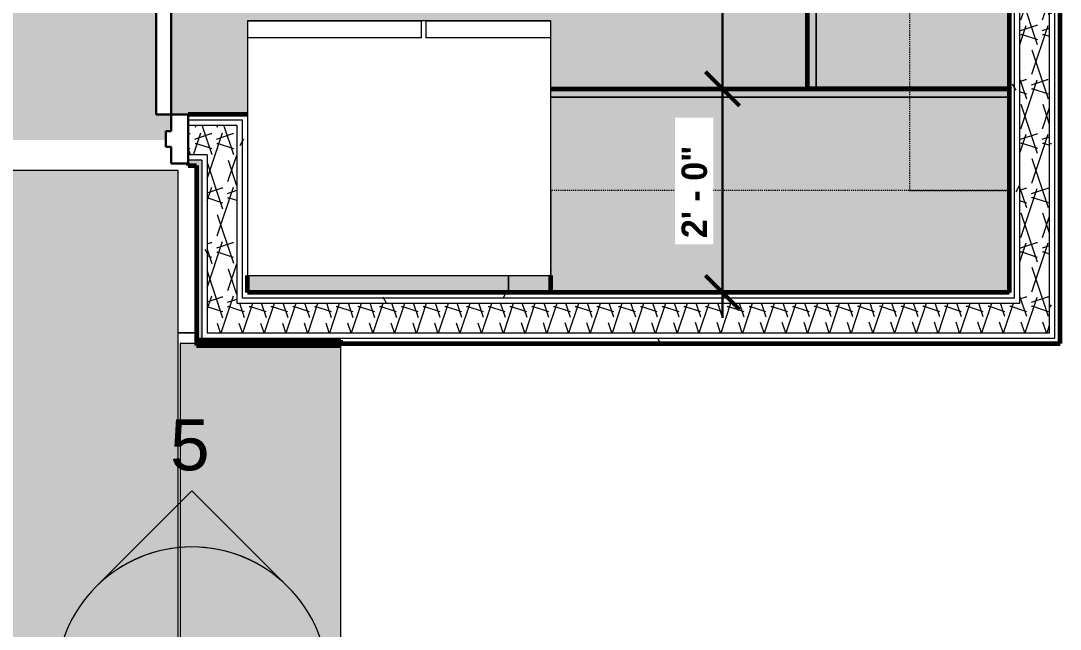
# Model space of a CAD drawing. Header units: inches. Extents: x -4105 to -1989, y 10980 to 12341.
# Drawn here: x -2757.4 to -2634.9, y 11683 to 11754.6 of the extents above; entities that cross this region are included whole.
import ezdxf

# ---------------------------------------------------------------- set-up
doc = ezdxf.new("R2010")
doc.units = ezdxf.units.IN
doc.header["$MEASUREMENT"] = 0
doc.linetypes.add('Dash', pattern=[0.25, 0.125, -0.125])
for name, color, linetype, lineweight in [('0-1', 7, 'Continuous', 5), ('0-2', 7, 'Continuous', 9), ('A-ANNO-DIMS-1', 211, 'Continuous', 30), ('A-ANNO-DIMS-64', 211, 'Continuous', 9), ('A-AREA-PATT-4', 41, 'Continuous', 9), ('A-DOOR', 31, 'Continuous', 18), ('A-DOOR-1', 31, 'Continuous', 9), ('A-DOOR-2', 31, 'Continuous', 30), ('A-DOOR-FRAM', 31, 'Continuous', 30), ('A-FLOR', 192, 'Continuous', 18), ('A-FLOR-1', 250, 'Continuous', 18), ('A-FLOR-2', 192, 'Continuous', 5), ('A-WALL', 113, 'Continuous', 18), ('A-WALL-PATT-1', 111, 'Continuous', 9), ('G-ANNO-SYMB-1', 111, 'Continuous', 9), ('I-WALL', 2, 'Continuous', 18), ('I-WALL-1', 2, 'Continuous', 5), ('I-WALL-2', 2, 'Continuous', 60), ('Q-CASE', 31, 'Continuous', 9), ('Q-CASE-1', 31, 'Continuous', 60), ('Q-CASE-HDLN', 31, 'Dash', 9), ('Q-SPCQ', 91, 'Continuous', 9)]:
    doc.layers.add(name, color=color, linetype=linetype, lineweight=lineweight)
doc.styles.add('Arial_1', font='arial.ttf', dxfattribs={"height": 6})
doc.styles.add('Century Gothic_B', font='GOTHICB.TTF', dxfattribs={"height": 3})
doc.dimstyles.new('OD_-_HS_-__1__Tol__', dxfattribs={"dimscale": 12, "dimtxt": 3.132505, "dimasz": 0.333333, "dimexe": 0.25, "dimexo": 0.166667, "dimgap": 0.083333, "dimtad": 1, "dimdec": 0, "dimzin": 3, "dimdsep": 46, "dimlunit": 4, "dimtxsty": 'Century Gothic_B', "dimblk1": 'OBLIQUE', "dimblk2": 'OBLIQUE', "dimsah": 1, "dimcen": 0.09, "dimdle": 0.25, "dimazin": 0, "dimtfac": 1, "dimtdec": 4, "dimtix": 1, "dimtmove": 0, "dimatfit": 3, "dimfxl": 1, "dimtvp": 1, "dimtfill": 1, "dimfrac": 2, "dimtolj": 1, "dimtzin": 0, "dimlwd": 30, "dimlwe": 30, "dimarcsym": 2})
pattern_1 = [(0, (0, 0), (20.48, 5.12), [0.845, -14.515, 0.845, -14.515, -81.92]), (0, (0, 0), (20.48, 5.12), [-30.72, 0.845, -29.875, 0.845, -14.515, -35.84]), (0, (0, 0), (20.48, 5.12), [-76.8, 0.845, -9.395, 0.845, -24.755]), (120, (7.68, 2.56), (-14.67405, 15.1762003), [0.845, -14.515, 0.845, -14.515, -81.92]), (120, (7.68, 2.56), (-14.67405, 15.1762003), [-30.72, 0.845, -29.875, 0.845, -14.515, -35.84]), (120, (7.68, 2.56), (-14.67405, 15.1762003), [-76.8, 0.845, -9.395, 0.845, -24.755]), (240, (10.24, 12.8), (-5.80595, -20.2962003), [0.845, -14.515, 0.845, -14.515, -81.92]), (240, (10.24, 12.8), (-5.80595, -20.2962003), [-30.72, 0.845, -29.875, 0.845, -14.515, -35.84]), (240, (10.24, 12.8), (-5.80595, -20.2962003), [-76.8, 0.845, -9.395, 0.845, -24.755])]
pattern_2 = [(161.57, (0.32, 0.32), (-2.560496185, -0.000537386), [0, -18.214, 2.022, 0]), (18.43, (-0.32, 0.32), (-2.560496185, 0.000537386), [0, -18.214, 2.022, 0]), (108.43, (0.32, 0.32), (1.27922091, -6.400876726), [6.07, -14.166]), (71.57, (-0.32, 0.32), (1.27922091, 6.400876726), [6.07, -14.166])]

# ---------------------------------------------------------------- blocks, each defined once
blk = doc.blocks.new('Refrigerator_-_Side-by-Side_6047 - 36_ X 30_-V8-ENLARGED FLOOR PLAN - 2ND FLOOR PLAN - EAST')
at = {"layer": 'Q-SPCQ'}
for p, q in [((17.87, 14.42), (-17.88, 14.42)), ((-17.88, 14.42), (-17.88, -15.58)), ((17.87, -15.58), (17.87, 14.42)), ((-17.88, -13.58), (-3.13, -13.58)), ((-17.88, -13.58), (-17.88, -15.58)), ((-3.13, -15.58), (-3.13, -13.58)), ((-2.63, -13.58), (17.87, -13.58)), ((-2.63, -13.58), (-2.63, -15.58)), ((17.87, -15.58), (17.87, -13.58)), ((-17.88, -15.58), (17.87, -15.58)), ((-3.13, -15.58), (-17.88, -15.58)), ((17.87, -15.58), (-2.63, -15.58))]:
    blk.add_line(p, q, dxfattribs=at)
blk = doc.blocks.new('OD_CW_Base Cabinet - OD_CW_Base Cabinet-V13-ENLARGED FLOOR PLAN - 2ND FLOOR PLAN - EAST')
at = {"layer": 'Q-CASE'}
h = blk.add_hatch(color=256, dxfattribs=at)
h.paths.add_polyline_path([(0.74, -0.12), (0.74, -1), (15.27, -1), (15.27, 0), (0.74, 0)], flags=0)
h.paths.add_polyline_path([(39.27, -0.12), (39.27, -1), (70.36, -1), (70.36, 0), (39.27, 0)], flags=0)
blk.add_hatch(color=256, dxfattribs=at).paths.add_polyline_path([(0.74, -23.62), (0.74, -23.78), (70.36, -23.78), (70.36, -1), (39.27, -1), (39.27, -23.62), (15.27, -23.62), (15.27, -1), (0.74, -1)], flags=0)
for p, q in [((0.74, -1), (0.74, 0)), ((0.74, 0), (15.27, 0)), ((15.27, -1), (0.74, -1)), ((0.74, -23.78), (0.74, -1)), ((0.74, -1), (15.27, -1)), ((39.27, 0), (70.36, 0)), ((70.36, -1), (39.27, -1)), ((39.27, -1), (70.36, -1)), ((70.36, 0), (70.36, -1)), ((70.36, -1), (70.36, -23.78))]:
    blk.add_line(p, q, dxfattribs=at)
at = {"layer": 'Q-CASE-1'}
for p, q in [((0.74, -23.78), (0.74, 0)), ((0.74, 0), (15.27, 0)), ((39.27, 0), (70.36, 0)), ((70.36, 0), (70.36, -23.78))]:
    blk.add_line(p, q, dxfattribs=at)
blk = doc.blocks.new('OD_CW_Base Cabinet - OD_CW_Base Cabinet-V14-ENLARGED FLOOR PLAN - 2ND FLOOR PLAN - EAST')
at = {"layer": 'Q-CASE'}
for points in [[(31.11, -1), (54.76, -1), (54.76, 0), (0.74, 0), (0.74, -1), (30.99, -1)], [(0.74, -24), (54.76, -24), (54.76, -1), (0.74, -1), (0.74, -22)]]:
    blk.add_hatch(color=256, dxfattribs=at).paths.add_polyline_path(points, flags=0)
for p, q in [((0.74, 0), (54.76, 0)), ((54.76, -1), (0.74, -1)), ((0.74, -1), (54.76, -1)), ((0.74, -24), (0.74, -22))]:
    blk.add_line(p, q, dxfattribs=at)
at = {"layer": 'Q-CASE-1'}
for p, q in [((0.74, 0), (54.76, 0)), ((0.74, -24), (0.74, -22))]:
    blk.add_line(p, q, dxfattribs=at)
blk = doc.blocks.new('OD_CW_Upper Cabinet - OD_CW_Upper Cabinet-1916694-ENLARGED FLOOR PLAN - 2ND FLOOR PLAN - EAST')
at = {"layer": 'Q-CASE-HDLN'}
for p, q in [((118.36, 24), (0.74, 24)), ((0.74, 24), (0.74, 12)), ((118.36, 12), (118.36, 24)), ((0.74, 12), (118.36, 12))]:
    blk.add_line(p, q, dxfattribs=at)
blk = doc.blocks.new('OD_CW_Upper Cabinet - OD_CW_Upper Cabinet-1916695-ENLARGED FLOOR PLAN - 2ND FLOOR PLAN - EAST')
at = {"layer": 'Q-CASE-HDLN'}
for p, q in [((54.99, 24), (0.74, 24)), ((0.74, 24), (0.74, 12)), ((54.99, 12), (54.99, 24)), ((0.74, 12), (54.99, 12))]:
    blk.add_line(p, q, dxfattribs=at)
blk = doc.blocks.new('DIMBLOCK101-ENLARGED FLOOR PLAN - 2ND FLOOR PLAN - EAST')
at = {"layer": 'A-ANNO-DIMS-64', "lineweight": 50, "transparency": 16777216}
for p, q in [((-2674.71, 11746.64), (-2676.71, 11748.64)), ((-2674.71, 11746.64), (-2672.71, 11744.64)), ((-2674.71, 11722.64), (-2676.71, 11724.64)), ((-2674.71, 11722.64), (-2672.71, 11720.64))]:
    blk.add_line(p, q, dxfattribs=at)
at = {"layer": 'A-ANNO-DIMS-64', "lineweight": 30, "transparency": 16777216}
for p, q in [((-2675.54, 11746.64), (-2671.71, 11746.64)), ((-2674.71, 11746.64), (-2675.54, 11746.64)), ((-2674.71, 11719.64), (-2674.71, 11746.64)), ((-2675.54, 11722.64), (-2671.71, 11722.64)), ((-2674.71, 11722.64), (-2675.54, 11722.64))]:
    blk.add_line(p, q, dxfattribs=at)
at = {"layer": 'A-ANNO-DIMS-64', "color": 0, "lineweight": 30, "transparency": 16777216, "insert": (-2679.55, 11729.05), "char_height": 3, "width": 13.425, "attachment_point": 1, "rotation": 90, "line_spacing_factor": 0.984502, "style": 'Century Gothic_B', "bg_fill": 3, "box_fill_scale": 1.25, "bg_fill_color": 256, "bg_fill_true_color": 13158600, "bg_fill_transparency": 0}
blk.add_mtext('2\' - 0"', dxfattribs=at)
blk = doc.blocks.new('_Oblique')
at = {"color": 0, "linetype": 'ByBlock', "lineweight": -2}
blk.add_line((-0.5, -0.5), (0.5, 0.5), dxfattribs=at)
blk = doc.blocks.new('DIMBLOCK102-ENLARGED FLOOR PLAN - 2ND FLOOR PLAN - EAST')
at = {"layer": 'A-ANNO-DIMS-64', "lineweight": 50, "transparency": 16777216}
for p, q in [((-2674.71, 11816.26), (-2676.71, 11818.26)), ((-2674.71, 11816.26), (-2672.71, 11814.26)), ((-2674.71, 11746.64), (-2676.71, 11748.64)), ((-2674.71, 11746.64), (-2672.71, 11744.64))]:
    blk.add_line(p, q, dxfattribs=at)
at = {"layer": 'A-ANNO-DIMS-64', "lineweight": 30, "transparency": 16777216}
for p, q in [((-2675.54, 11816.26), (-2671.71, 11816.26)), ((-2674.71, 11816.26), (-2675.54, 11816.26)), ((-2674.71, 11746.64), (-2674.71, 11816.26)), ((-2675.54, 11746.64), (-2671.71, 11746.64)), ((-2674.71, 11746.64), (-2675.54, 11746.64))]:
    blk.add_line(p, q, dxfattribs=at)
at = {"layer": 'A-ANNO-DIMS-64', "color": 0, "lineweight": 30, "transparency": 16777216, "insert": (-2679.55, 11774.69), "char_height": 3, "width": 16.2294, "attachment_point": 1, "rotation": 90, "line_spacing_factor": 0.984502, "style": 'Century Gothic_B', "bg_fill": 3, "box_fill_scale": 1.25, "bg_fill_color": 256, "bg_fill_true_color": 13158600, "bg_fill_transparency": 0}
blk.add_mtext('5\' - 10"', dxfattribs=at)
blk = doc.blocks.new('CTR - 1st Phase - Shell_rvt-1-ENLARGED FLOOR PLAN - 2ND FLOOR PLAN - EAST')
at = {"layer": 'A-FLOR-1'}
for p, q in [((-2699.95, 11722.64), (-2699.95, 11724.64)), ((-2699.95, 11724.64), (-2699.95, 11722.64)), ((-2738.88, 11717.89), (-2736.7, 11717.89)), ((-2736.7, 11717.89), (-2738.88, 11717.89))]:
    blk.add_line(p, q, dxfattribs=at)
blk = doc.blocks.new('HOLLOW METAL - UNIT DOOR-2058696-ENLARGED FLOOR PLAN - 2ND FLOOR PLAN - EAST')
at = {"layer": 'A-DOOR-1'}
blk.add_arc((18, 3.25), 36, 90, 180, dxfattribs=at)
at = {"layer": 'A-DOOR-2'}
for p, q in [((18, 39.25), (16.25, 39.25)), ((16.25, 39.25), (16.25, 3.25)), ((18, 3.25), (18, 39.25)), ((16.25, 3.25), (18, 3.25))]:
    blk.add_line(p, q, dxfattribs=at)
at = {"layer": 'A-DOOR-FRAM'}
for p, q in [((-18, 3.25), (-20, 3.25)), ((-20, 3.25), (-20, -2.5)), ((-18, 1.3125), (-18, 3.25)), ((18, 3.25), (18, 1.3125)), ((20, 3.25), (18, 3.25)), ((20, -2.5), (20, 3.25)), ((-17.375, 1.3125), (-18, 1.3125)), ((-17.375, -0.5625), (-17.375, 1.3125)), ((18, 1.3125), (17.375, 1.3125)), ((17.375, 1.3125), (17.375, -0.5625)), ((-18, -2.5), (-18, -0.5625)), ((-18, -0.5625), (-17.375, -0.5625)), ((17.375, -0.5625), (18, -0.5625)), ((18, -0.5625), (18, -2.5)), ((-20, -2.5), (-18, -2.5)), ((18, -2.5), (20, -2.5))]:
    blk.add_line(p, q, dxfattribs=at)
blk = doc.blocks.new('Elevation - Filled Arrow-152140-ENLARGED FLOOR PLAN - 2ND FLOOR PLAN - EAST')
at = {"layer": 'G-ANNO-SYMB-1'}
for start, end in [(360, 180), (180, 360)]:
    blk.add_arc((0, 0), 0.25, start, end, dxfattribs=at)
blk = doc.blocks.new('Elevation - Filled Arrow-151867-ENLARGED FLOOR PLAN - 2ND FLOOR PLAN - EAST')
at = {"layer": 'G-ANNO-SYMB-1'}
for p, q in [((0, 0.3536), (-0.1768, 0.1768)), ((0.1768, 0.1768), (0, 0.3536))]:
    blk.add_line(p, q, dxfattribs=at)
blk.add_arc((0, 0), 0.25, 45, 135, dxfattribs=at)
blk = doc.blocks.new('CTR - 1st Phase - Unit Layouts_rvt-1-ENLARGED FLOOR PLAN - 2ND FLOOR PLAN - EAST')
at = {"layer": '0-2'}
for name, p, rotation in [('OD_CW_Upper Cabinet - OD_CW_Upper Cabinet-1916694-ENLARGED FLOOR PLAN - 2ND FLOOR PLAN - EAST', (-2664.7, 11853), 270.000000000029), ('OD_CW_Base Cabinet - OD_CW_Base Cabinet-V13-ENLARGED FLOOR PLAN - 2ND FLOOR PLAN - EAST', (-2664.7, 11745.9), 90.00000000002773), ('Refrigerator_-_Side-by-Side_6047 - 36_ X 30_-V8-ENLARGED FLOOR PLAN - 2ND FLOOR PLAN - EAST', (-2712.82, 11739.06), 180), ('OD_CW_Upper Cabinet - OD_CW_Upper Cabinet-1916695-ENLARGED FLOOR PLAN - 2ND FLOOR PLAN - EAST', (-2639.96, 11746.64), 180)]:
    blk.add_blockref(name, p, dxfattribs=dict(at, rotation=rotation))
blk.add_blockref('OD_CW_Base Cabinet - OD_CW_Base Cabinet-V14-ENLARGED FLOOR PLAN - 2ND FLOOR PLAN - EAST', (-2695.69, 11746.64), dxfattribs=at)
at = {"layer": 'A-ANNO-DIMS-1'}
dim = blk.add_linear_dim(base=(-2674.71, 11746.64), p1=(-2677.54, 11722.64), p2=(-2677.54, 11746.64), angle=90, dimstyle='OD_-_HS_-__1__Tol__', override={"dimpost": '<>', "dimfxl": 24}, dxfattribs=at)
dim.commit()
dim.dimension.update_dxf_attribs({"geometry": 'DIMBLOCK101-ENLARGED FLOOR PLAN - 2ND FLOOR PLAN - EAST', "text_midpoint": (-2677.28, 11734.64)})
dim = blk.add_linear_dim(base=(-2674.71, 11816.26), p1=(-2677.54, 11746.64), p2=(-2677.54, 11816.26), angle=90, dimstyle='OD_-_HS_-__1__Tol__', override={"dimpost": '<>', "dimfxl": 69.625}, dxfattribs=at)
dim.commit()
dim.dimension.update_dxf_attribs({"geometry": 'DIMBLOCK102-ENLARGED FLOOR PLAN - 2ND FLOOR PLAN - EAST', "text_midpoint": (-2677.28, 11781.45)})

msp = doc.modelspace()

# ---------------------------------------------------------------- block references
at = {"layer": '0-1'}
msp.add_blockref('CTR - 1st Phase - Unit Layouts_rvt-1-ENLARGED FLOOR PLAN - 2ND FLOOR PLAN - EAST', (0, 0), dxfattribs=at)

# ---------------------------------------------------------------- next in the draw order: hatches: boundary and pattern name
at = {"layer": 'A-AREA-PATT-4'}
h = msp.add_hatch(color=256, dxfattribs=at)
h.paths.add_polyline_path([(-2725.64, 11722.64), (-2694.95, 11722.64), (-2694.95, 11724.64), (-2730.7, 11724.64), (-2730.7, 11722.64)], flags=0)
h.paths.add_polyline_path([(-2806.12, 11757.01), (-2807.87, 11757.01), (-2807.87, 11785.01), (-2806.12, 11785.01)], flags=0)
h.paths.add_polyline_path([(-2739.7, 11743.59), (-2741.45, 11743.59), (-2741.45, 11779.59), (-2739.7, 11779.59), (-2739.7, 11747.39)], flags=0)
h.paths.add_polyline_path([(-2869.26, 11722.64), (-2869.26, 11779.64), (-2864.51, 11779.64), (-2864.51, 11757.01), (-2862.12, 11757.01), (-2862.12, 11755.26), (-2861.5, 11755.26), (-2861.5, 11753.26), (-2862.12, 11753.26), (-2862.12, 11752.14), (-2864.12, 11752.14), (-2864.12, 11752.26), (-2864.51, 11752.26), (-2864.51, 11722.64), (-2803.9, 11722.64), (-2803.9, 11742.34), (-2804.12, 11742.34), (-2804.12, 11752.14), (-2806.12, 11752.14), (-2806.12, 11753.26), (-2806.75, 11753.26), (-2806.75, 11755.26), (-2806.12, 11755.26), (-2806.12, 11757.01), (-2799.37, 11757.01), (-2799.37, 11743.59), (-2775.7, 11743.59), (-2775.7, 11741.65), (-2775.07, 11741.65), (-2775.07, 11740.59), (-2740.32, 11740.59), (-2740.32, 11741.65), (-2739.7, 11741.65), (-2739.7, 11743.59), (-2730.7, 11743.59), (-2730.7, 11754.64), (-2694.95, 11754.64), (-2694.95, 11746.64), (-2664.7, 11746.64), (-2664.7, 11761.17), (-2665.07, 11761.17), (-2665.07, 11785.17), (-2664.7, 11785.17), (-2664.7, 11816.26), (-2722.7, 11816.26), (-2722.72, 11814.78), (-2722.76, 11814.7), (-2722.9, 11814.64), (-2723.79, 11814.62), (-2723.79, 11814.39), (-2726.41, 11814.39), (-2726.41, 11814.14), (-2727.01, 11814.14), (-2727.01, 11814.39), (-2727.6, 11814.39), (-2727.6, 11814.14), (-2728.19, 11814.14), (-2728.19, 11814.39), (-2728.78, 11814.39), (-2728.78, 11814.14), (-2729.37, 11814.14), (-2729.37, 11814.39), (-2729.96, 11814.39), (-2729.96, 11814.14), (-2730.55, 11814.14), (-2730.55, 11814.39), (-2739.91, 11814.39), (-2739.91, 11814.14), (-2741.87, 11814.14), (-2741.87, 11814.39), (-2745.61, 11814.39), (-2745.61, 11814.64), (-2746.55, 11814.65), (-2746.64, 11814.7), (-2746.7, 11814.84), (-2746.7, 11816.26), (-2749.3, 11816.26), (-2749.3, 11852.26), (-2741.75, 11852.26), (-2741.75, 11859.34), (-2725.25, 11859.34), (-2725.25, 11852.26), (-2712.63, 11852.26), (-2712.63, 11859.34), (-2696.13, 11859.34), (-2696.13, 11852.26), (-2682.51, 11852.26), (-2682.51, 11859.34), (-2666.01, 11859.34), (-2666.01, 11852.26), (-2640.7, 11852.26), (-2640.7, 11965.7), (-2656.82, 11965.7), (-2656.82, 11966.36), (-2656.85, 11966.39), (-2656.85, 11966.85), (-2656.82, 11966.85), (-2656.82, 11982.05), (-2656.86, 11982.05), (-2656.86, 11983.04), (-2656.82, 11983.04), (-2656.82, 11983.7), (-2652.82, 11983.7), (-2652.82, 12019.7), (-2656.82, 12019.7), (-2656.82, 12020.37), (-2656.86, 12020.37), (-2656.85, 12021.36), (-2656.82, 12021.36), (-2656.82, 12036.55), (-2656.85, 12036.55), (-2656.85, 12037.04), (-2656.82, 12037.04), (-2656.82, 12037.7), (-2640.7, 12037.7), (-2640.7, 12076.46), (-2641.6, 12077.19), (-2646.55, 12077.19), (-2646.55, 12109.71), (-2801.12, 12109.71), (-2801.12, 11923.54), (-2805.87, 11923.54), (-2805.87, 12077.44), (-2806.44, 12077.44), (-2806.44, 12082.19), (-2805.87, 12082.19), (-2805.87, 12109.71), (-2827.74, 12109.71), (-2827.74, 12082.19), (-2826.44, 12082.19), (-2826.44, 12077.44), (-2833.87, 12077.44), (-2833.87, 12082.19), (-2832.49, 12082.19), (-2832.49, 12109.71), (-2865.89, 12109.71), (-2865.89, 12082.19), (-2863.87, 12082.19), (-2863.87, 12077.44), (-2870.64, 12077.44), (-2870.64, 12109.71), (-2932.52, 12109.71), (-2932.52, 11855.79), (-2904.77, 11855.79), (-2904.77, 11851.04), (-2908.52, 11851.04), (-2908.52, 11792.64), (-2932.52, 11792.64), (-2932.52, 11784.62), (-2924.8, 11784.62), (-2923.83, 11784.49), (-2922.93, 11784.12), (-2922.16, 11783.52), (-2921.57, 11782.75), (-2921.2, 11781.85), (-2921.07, 11780.81), (-2921.07, 11779.5), (-2918.05, 11779.85), (-2917.05, 11781.04), (-2916.05, 11781.61), (-2915.05, 11781.88), (-2914.04, 11782.05), (-2913.05, 11782.14), (-2911.06, 11781.97), (-2908.85, 11781.35), (-2907.05, 11780.7), (-2905.05, 11779.77), (-2903.05, 11778.38), (-2902.05, 11777.38), (-2901.55, 11776.51), (-2901.05, 11775.14), (-2901.05, 11774.14), (-2901.55, 11772.77), (-2902.05, 11771.9), (-2903.05, 11770.9), (-2905.05, 11769.51), (-2907.05, 11768.58), (-2909.05, 11767.85), (-2911.06, 11767.31), (-2913.05, 11767.14), (-2914.04, 11767.23), (-2915.05, 11767.4), (-2916.05, 11767.67), (-2917.05, 11768.24), (-2918.05, 11769.43), (-2921.07, 11769.78), (-2921.07, 11768.39), (-2921.2, 11767.42), (-2921.57, 11766.53), (-2922.16, 11765.75), (-2922.93, 11765.16), (-2923.83, 11764.79), (-2924.8, 11764.66), (-2932.52, 11764.66), (-2932.52, 11758.64), (-2930.39, 11758.64), (-2930.39, 11753.89), (-2932.52, 11753.89), (-2932.52, 11722.64), (-2910.01, 11722.64), (-2910.01, 11753.89), (-2910.39, 11753.89), (-2910.39, 11758.64), (-2905.26, 11758.64), (-2905.26, 11722.64), (-2878.31, 11722.64)], flags=0)
h.paths.add_polyline_path([(-2847.78, 11724.68), (-2863.32, 11724.68), (-2863.32, 11750.68), (-2838.32, 11750.68), (-2838.32, 11724.68)], flags=0)
h.paths.add_polyline_path([(-2862.12, 11757.01), (-2862.12, 11785.01), (-2860.37, 11785.01), (-2860.37, 11757.01), (-2861, 11757.01)], flags=0)
h.paths.add_polyline_path([(-2869.26, 11811.64), (-2869.26, 11851.04), (-2870.77, 11851.04), (-2870.77, 11855.79), (-2869.26, 11855.79), (-2869.26, 11884.54), (-2860.14, 11884.54), (-2860.14, 11885.29), (-2857.64, 11885.29), (-2857.64, 11884.54), (-2857.39, 11884.54), (-2857.39, 11881.16), (-2837.39, 11881.16), (-2837.39, 11882.54), (-2815.39, 11882.54), (-2815.39, 11884.54), (-2815.14, 11884.54), (-2815.14, 11885.29), (-2812.64, 11885.29), (-2812.64, 11884.54), (-2805.87, 11884.54), (-2805.87, 11887.54), (-2801.12, 11887.54), (-2801.12, 11822.29), (-2812.64, 11822.29), (-2812.64, 11821.54), (-2815.14, 11821.54), (-2815.14, 11822.29), (-2815.39, 11822.29), (-2815.39, 11824.29), (-2837.39, 11824.29), (-2837.39, 11825.66), (-2857.39, 11825.66), (-2857.39, 11822.29), (-2857.64, 11822.29), (-2857.64, 11821.54), (-2860.14, 11821.54), (-2860.14, 11822.29), (-2864.51, 11822.29), (-2864.51, 11811.64), (-2868.64, 11811.64)], flags=0)
h.paths.add_polyline_path([(-2815.39, 11825.66), (-2815.39, 11827.04), (-2815.14, 11827.04), (-2815.14, 11827.79), (-2812.64, 11827.79), (-2812.64, 11827.04), (-2805.87, 11827.04), (-2805.87, 11851.04), (-2864.51, 11851.04), (-2864.51, 11827.04), (-2860.14, 11827.04), (-2860.14, 11827.79), (-2857.64, 11827.79), (-2857.64, 11827.04), (-2835.39, 11827.04), (-2835.39, 11825.66), (-2831.56, 11825.66)], flags=0)
h.paths.add_polyline_path([(-2829.87, 11855.79), (-2805.87, 11855.79), (-2805.87, 11879.79), (-2812.64, 11879.79), (-2812.64, 11879.04), (-2815.14, 11879.04), (-2815.14, 11879.79), (-2815.39, 11879.79), (-2815.39, 11881.16), (-2835.39, 11881.16), (-2835.39, 11879.79), (-2857.64, 11879.79), (-2857.64, 11879.04), (-2860.14, 11879.04), (-2860.14, 11879.79), (-2864.51, 11879.79), (-2864.51, 11855.79), (-2842.41, 11855.79)], flags=0)
h.paths.add_polyline_path([(-2701.77, 11911.19), (-2701.77, 11946.19), (-2695.77, 11946.19), (-2695.77, 11947.19), (-2659.77, 11947.19), (-2659.77, 11946.19), (-2653.77, 11946.19), (-2653.77, 11911.19), (-2700.32, 11911.19)], flags=0)
h.paths.add_polyline_path([(-2912.59, 11952.73), (-2930.59, 11952.73), (-2930.59, 11970.73), (-2912.59, 11970.73), (-2912.59, 11970.44)], flags=0)
h.paths.add_polyline_path([(-2706.1, 11956.19), (-2741.1, 11956.19), (-2741.1, 12040.19), (-2706.1, 12040.19), (-2706.1, 12034.19), (-2705.1, 12034.19), (-2705.1, 11962.19), (-2706.1, 11962.19)], flags=0)
h.paths.add_polyline_path([(-2931.09, 11972.66), (-2931.09, 12050.66), (-2851.09, 12050.66), (-2851.09, 11972.66), (-2930.59, 11972.66)], flags=0)
h.paths.add_polyline_path([(-2660.37, 12049.19), (-2695.77, 12049.19), (-2695.77, 12050.19), (-2701.77, 12050.19), (-2701.77, 12085.19), (-2653.77, 12085.19), (-2653.77, 12050.19), (-2659.77, 12050.19), (-2659.77, 12049.19)], flags=0)
h.paths.add_polyline_path([(-2914.09, 12054.66), (-2930.59, 12054.66), (-2930.59, 12072.66), (-2912.59, 12072.66), (-2912.59, 12054.66)], flags=0)
h.paths.add_polyline_path([(-2853.55, 12082.69), (-2853.62, 12082.69), (-2853.62, 12083.19), (-2863.12, 12083.19), (-2863.12, 12108.44), (-2835.12, 12108.44), (-2835.12, 12083.19), (-2836.12, 12083.19), (-2836.14, 12082.69), (-2836.87, 12082.69), (-2836.87, 12083.19), (-2853.12, 12083.19), (-2853.13, 12082.69), (-2853.5, 12082.69)], flags=0)
at = {"layer": 'A-FLOR-2'}
h = msp.add_hatch(color=256, dxfattribs=at)
h.paths.add_polyline_path([(-2725.64, 11673.39), (-2719.68, 11673.39), (-2719.68, 11716.39), (-2736.7, 11716.39), (-2736.7, 11716.64), (-2738.63, 11716.64), (-2738.63, 11673.39)], flags=0)
h.paths.add_polyline_path([(-2796.23, 11673.39), (-2777.28, 11673.39), (-2777.28, 11737), (-2796.23, 11737), (-2796.23, 11717.89)], flags=0)
h.paths.add_polyline_path([(-2751.1, 11673.39), (-2738.88, 11673.39), (-2738.88, 11737), (-2777.03, 11737), (-2777.03, 11673.39)], flags=0)
at = {"layer": 'A-WALL-PATT-1'}
h = msp.add_hatch(dxfattribs=at)
h.set_pattern_fill('FP_4', color=256, style=0, pattern_type=2)
h.set_pattern_definition(pattern_2)
h.paths.add_polyline_path([(-2636.17, 11717.89), (-2636.17, 11852.94), (-2639.67, 11852.94), (-2639.67, 11717.89)], flags=0)
h = msp.add_hatch(dxfattribs=at)
h.set_pattern_fill('FP_1', color=256, style=0, pattern_type=2)
h.set_pattern_definition(pattern_1)
h.paths.add_polyline_path([(-2640.7, 11722.01), (-2640.3, 11722.01), (-2640.3, 11848.81), (-2640.92, 11848.81), (-2640.92, 11722.01)], flags=0)
h = msp.add_hatch(dxfattribs=at)
h.set_pattern_fill('FP_1', color=256, style=0, pattern_type=2)
h.set_pattern_definition(pattern_1)
h.paths.add_polyline_path([(-2639.67, 11721.39), (-2639.67, 11849.44), (-2640.3, 11849.44), (-2640.3, 11721.39)], flags=0)
h = msp.add_hatch(dxfattribs=at)
h.set_pattern_fill('FP_1', color=256, style=0, pattern_type=2)
h.set_pattern_definition(pattern_1)
h.paths.add_polyline_path([(-2635.55, 11717.26), (-2635.55, 11849.44), (-2636.17, 11849.44), (-2636.17, 11717.26)], flags=0)
h = msp.add_hatch(dxfattribs=at)
h.set_pattern_fill('FP_1', color=256, style=0, pattern_type=2)
h.set_pattern_definition(pattern_1)
h.paths.add_polyline_path([(-2634.92, 11716.64), (-2634.92, 11848.81), (-2635.55, 11848.81), (-2635.55, 11716.64)], flags=0)
h = msp.add_hatch(dxfattribs=at)
h.set_pattern_fill('FP_1', color=256, style=0, pattern_type=2)
h.set_pattern_definition(pattern_1)
h.paths.add_polyline_path([(-2731.95, 11721.39), (-2731.32, 11721.41), (-2731.32, 11742.96), (-2731.95, 11742.96), (-2731.95, 11721.44)], flags=0)
h = msp.add_hatch(dxfattribs=at)
h.set_pattern_fill('FP_1', color=256, style=0, pattern_type=2)
h.set_pattern_definition(pattern_1)
h.paths.add_polyline_path([(-2731.32, 11722.01), (-2730.7, 11722.01), (-2730.7, 11743.59), (-2731.32, 11743.59), (-2731.32, 11722.64)], flags=0)
h = msp.add_hatch(dxfattribs=at)
h.set_pattern_fill('FP_4', color=256, style=0, pattern_type=2)
h.set_pattern_definition(pattern_2)
h.paths.add_polyline_path([(-2735.45, 11738.84), (-2735.45, 11742.34), (-2737.7, 11742.34), (-2737.7, 11738.84), (-2736.07, 11738.84)], flags=0)
h.paths.add_polyline_path([(-2777.7, 11738.84), (-2777.7, 11742.34), (-2799.15, 11742.34), (-2799.15, 11738.84), (-2786.71, 11738.84)], flags=0)
h = msp.add_hatch(dxfattribs=at)
h.set_pattern_fill('FP_4', color=256, style=0, pattern_type=2)
h.set_pattern_definition(pattern_2)
h.paths.add_polyline_path([(-2735.45, 11717.89), (-2731.95, 11717.89), (-2731.95, 11742.34), (-2735.45, 11742.34), (-2735.45, 11719.27)], flags=0)
h = msp.add_hatch(dxfattribs=at)
h.set_pattern_fill('FP_1', color=256, style=0, pattern_type=2)
h.set_pattern_definition(pattern_1)
h.paths.add_polyline_path([(-2736.07, 11738.21), (-2736.07, 11738.84), (-2737.7, 11738.84), (-2737.7, 11738.21), (-2736.7, 11738.21)], flags=0)
h.paths.add_polyline_path([(-2798.52, 11738.21), (-2777.7, 11738.21), (-2777.7, 11738.84), (-2798.52, 11738.84)], flags=0)
h = msp.add_hatch(dxfattribs=at)
h.set_pattern_fill('FP_1', color=256, style=0, pattern_type=2)
h.set_pattern_definition(pattern_1)
h.paths.add_polyline_path([(-2736.07, 11717.26), (-2735.45, 11717.26), (-2735.45, 11738.84), (-2736.07, 11738.84), (-2736.07, 11717.89)], flags=0)
h = msp.add_hatch(dxfattribs=at)
h.set_pattern_fill('FP_1', color=256, style=0, pattern_type=2)
h.set_pattern_definition(pattern_1)
h.paths.add_polyline_path([(-2663.7, 11722.01), (-2640.92, 11722.01), (-2640.92, 11722.64), (-2730.7, 11722.64), (-2730.7, 11722.01), (-2664.57, 11722.01)], flags=0)
h = msp.add_hatch(dxfattribs=at)
h.set_pattern_fill('FP_4', color=256, style=0, pattern_type=2)
h.set_pattern_definition(pattern_2)
h.paths.add_polyline_path([(-2731.95, 11717.89), (-2639.67, 11717.9), (-2639.67, 11721.39), (-2731.95, 11721.38), (-2731.95, 11719.27)], flags=0)
h = msp.add_hatch(dxfattribs=at)
h.set_pattern_fill('FP_1', color=256, style=0, pattern_type=2)
h.set_pattern_definition(pattern_1)
h.paths.add_polyline_path([(-2640.3, 11721.39), (-2640.3, 11721.39), (-2640.3, 11722.01), (-2731.32, 11722.01), (-2731.32, 11721.39), (-2640.7, 11721.39)], flags=0)
h = msp.add_hatch(dxfattribs=at)
h.set_pattern_fill('FP_1', color=256, style=0, pattern_type=2)
h.set_pattern_definition(pattern_1)
h.paths.add_polyline_path([(-2639.67, 11716.64), (-2635.55, 11716.64), (-2635.55, 11717.26), (-2736.07, 11717.26), (-2736.07, 11717.01), (-2730.7, 11717.01), (-2730.7, 11716.64), (-2640.92, 11716.64)], flags=0)
at = {"layer": 'I-WALL'}
h = msp.add_hatch(color=256, dxfattribs=at)
h.paths.add_polyline_path([(-2736.7, 11737.59), (-2736.7, 11738.21), (-2737.7, 11738.21), (-2737.7, 11737.59), (-2737.44, 11737.59)], flags=0)
h.paths.add_polyline_path([(-2786.71, 11737.59), (-2777.7, 11737.59), (-2777.7, 11738.21), (-2797.9, 11738.21), (-2797.9, 11737.59), (-2796.23, 11737.59)], flags=0)
msp.add_hatch(color=256, dxfattribs=at).paths.add_polyline_path([(-2719.68, 11716.39), (-2719.68, 11716.64), (-2730.7, 11716.64), (-2730.7, 11717.01), (-2736.32, 11717.01), (-2736.7, 11716.64), (-2736.7, 11716.39), (-2725.64, 11716.39)], flags=0)
at = {"layer": 'I-WALL-1'}
msp.add_hatch(color=256, dxfattribs=at).paths.add_polyline_path([(-2736.7, 11716.64), (-2736.32, 11717.01), (-2736.07, 11717.01), (-2736.07, 11738.21), (-2736.7, 11738.21), (-2736.7, 11717.89)], flags=0)

# ---------------------------------------------------------------- next in the draw order: linework, layer by layer
at = {"layer": 'A-FLOR'}
for p, q in [((-2738.88, 11737), (-2777.03, 11737)), ((-2738.88, 11673.39), (-2738.88, 11737)), ((-2736.7, 11716.64), (-2738.63, 11716.64)), ((-2738.63, 11716.64), (-2738.63, 11673.39)), ((-2719.68, 11673.39), (-2719.68, 11716.39))]:
    msp.add_line(p, q, dxfattribs=at)
at = {"layer": 'A-WALL'}
for p, q in [((-2639.67, 11721.39), (-2639.67, 11852.94)), ((-2636.17, 11717.89), (-2636.17, 11852.94)), ((-2640.3, 11722.01), (-2640.3, 11848.81)), ((-2635.55, 11717.26), (-2635.55, 11849.44)), ((-2737.7, 11742.96), (-2731.32, 11742.96)), ((-2731.32, 11742.96), (-2731.32, 11722.01)), ((-2737.7, 11742.34), (-2731.95, 11742.34)), ((-2731.95, 11742.34), (-2731.95, 11721.39)), ((-2735.45, 11738.84), (-2737.7, 11738.84)), ((-2736.07, 11738.21), (-2737.7, 11738.21)), ((-2736.07, 11738.21), (-2736.07, 11716.64)), ((-2735.45, 11738.84), (-2735.45, 11717.89)), ((-2731.95, 11721.39), (-2639.67, 11721.39)), ((-2731.32, 11722.01), (-2640.3, 11722.01)), ((-2736.07, 11717.26), (-2635.55, 11717.26)), ((-2735.45, 11717.89), (-2636.17, 11717.89))]:
    msp.add_line(p, q, dxfattribs=at)
at = {"layer": 'I-WALL-2'}
for p, q in [((-2640.92, 11848.81), (-2640.92, 11722.64)), ((-2634.92, 11716.64), (-2634.92, 11848.81)), ((-2730.7, 11743.59), (-2737.7, 11743.59)), ((-2737.7, 11737.84), (-2737.7, 11737.59)), ((-2737.7, 11737.59), (-2736.7, 11737.59)), ((-2736.7, 11737.59), (-2736.7, 11716.39)), ((-2730.7, 11722.64), (-2730.7, 11724.64)), ((-2640.92, 11722.64), (-2730.7, 11722.64)), ((-2719.68, 11717.01), (-2736.7, 11717.01)), ((-2736.7, 11716.64), (-2634.92, 11716.64)), ((-2736.7, 11716.39), (-2719.68, 11716.39)), ((-2719.68, 11716.39), (-2719.68, 11717.01))]:
    msp.add_line(p, q, dxfattribs=at)

# ---------------------------------------------------------------- next in the draw order: block references
at = {"layer": '0-1'}
msp.add_blockref('CTR - 1st Phase - Shell_rvt-1-ENLARGED FLOOR PLAN - 2ND FLOOR PLAN - EAST', (0, 0), dxfattribs=at)
at = {"layer": 'A-DOOR'}
msp.add_blockref('HOLLOW METAL - UNIT DOOR-2058696-ENLARGED FLOOR PLAN - 2ND FLOOR PLAN - EAST', (-2757.7, 11740.34), dxfattribs=at)
at = {"layer": 'G-ANNO-SYMB-1', "xscale": 63.99999999999997, "yscale": 63.99999999999997, "zscale": 63.99999999999997}
for name in ['Elevation - Filled Arrow-151867-ENLARGED FLOOR PLAN - 2ND FLOOR PLAN - EAST', 'Elevation - Filled Arrow-152140-ENLARGED FLOOR PLAN - 2ND FLOOR PLAN - EAST']:
    msp.add_blockref(name, (-2737.24, 11676.67), dxfattribs=at)

# ---------------------------------------------------------------- next in the draw order: texts
at = {"layer": 'G-ANNO-SYMB-1', "insert": (-2739.82, 11707.7), "char_height": 6, "width": 5.656, "attachment_point": 1, "style": 'Arial_1'}
msp.add_mtext('5', dxfattribs=at)

doc.saveas('drawing.dxf')
